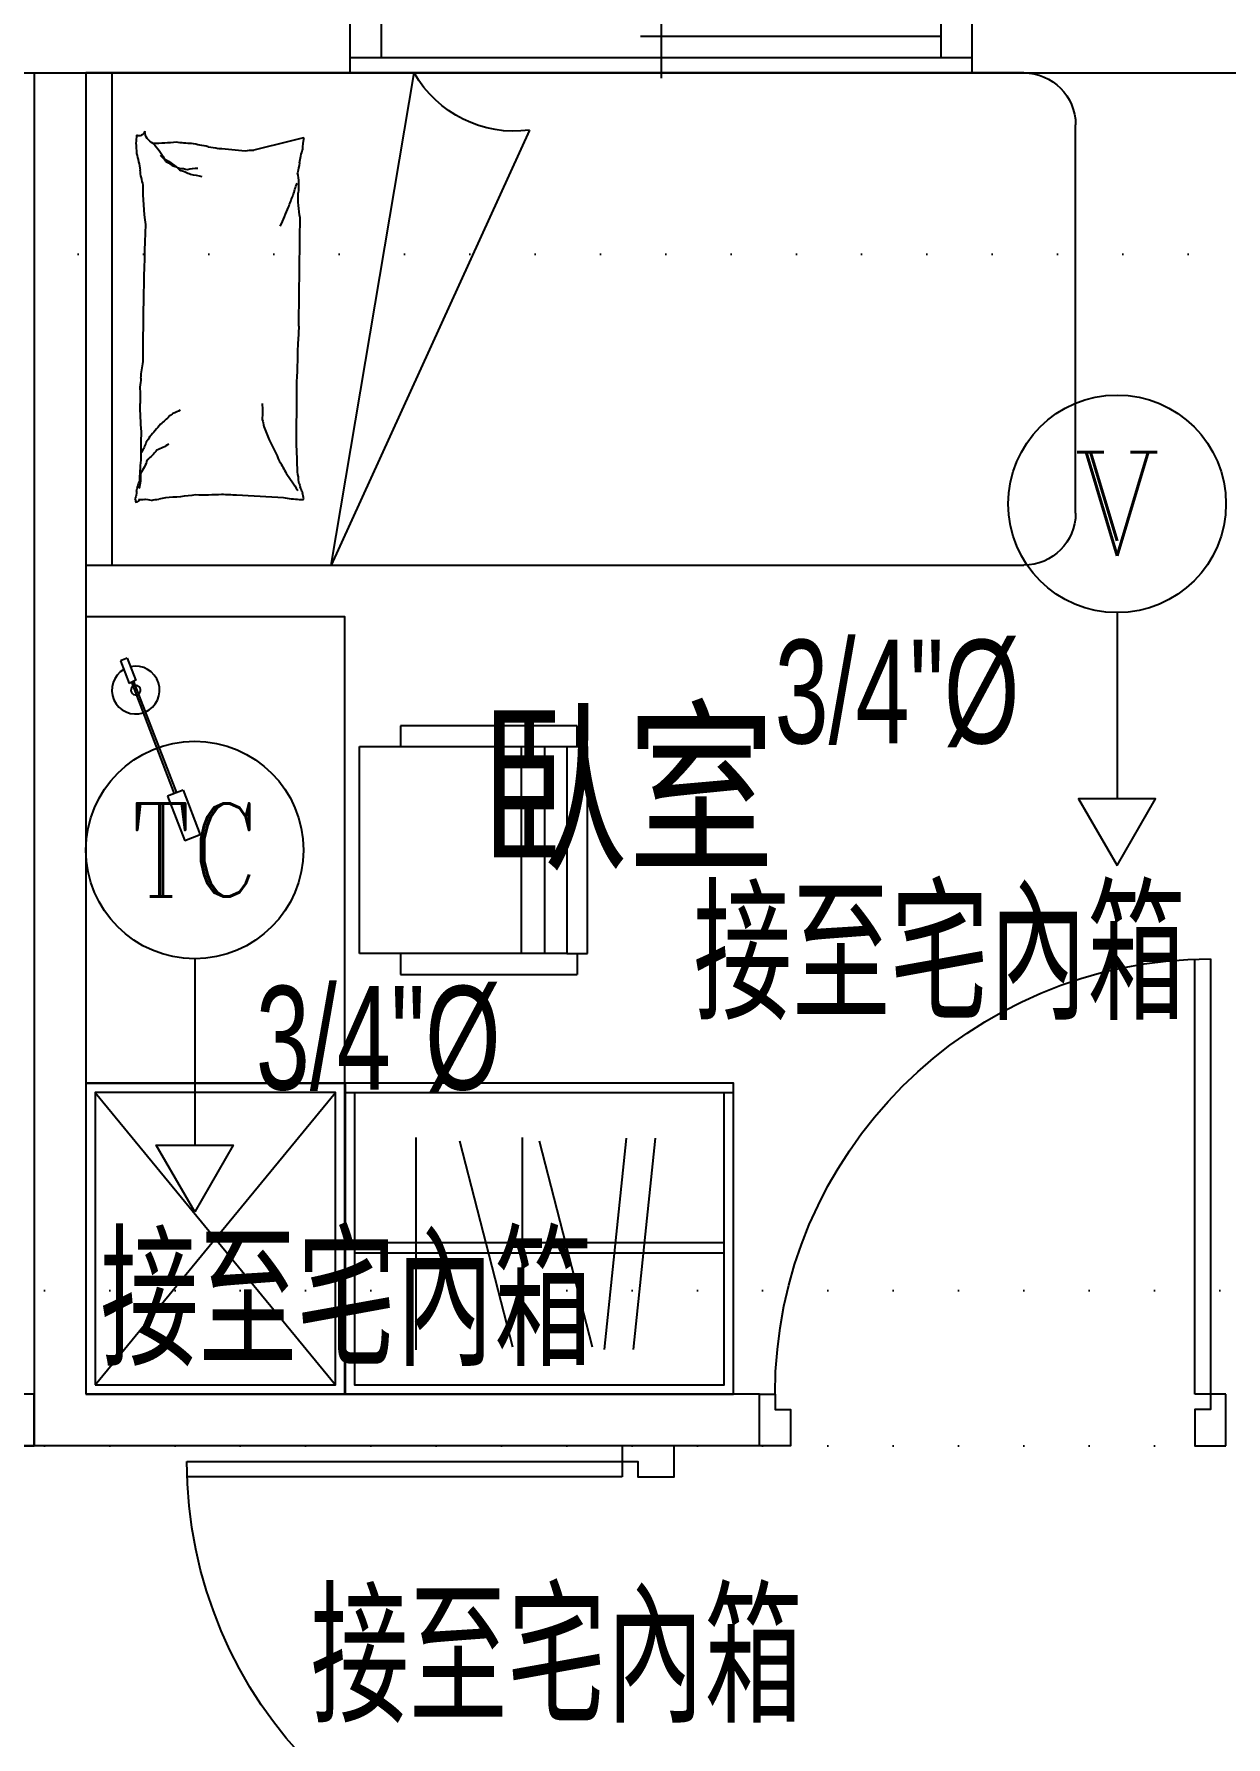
# Model space of a CAD drawing. Header units: millimetres. Extents: x 98197 to 106565, y 53890 to 60222.
# Drawn here: x 102945.4 to 103175.4, y 55334.4 to 55663.1 of the extents above; entities that cross this region are included whole.
import ezdxf
from ezdxf.enums import TextEntityAlignment as Align

# ---------------------------------------------------------------- set-up
doc = ezdxf.new("R2010")
doc.units = ezdxf.units.MM
doc.header["$LTSCALE"] = 50
doc.header["$MEASUREMENT"] = 0
doc.linetypes.add('DOT', pattern=[0.25, 0, -0.25])
doc.layers.get('0').update_dxf_attribs({"color": 8, "linetype": 'CONTINUOUS'})
for name, color, linetype in [('00', 7, 'DOT'), ('11', 2, 'CONTINUOUS'), ('11L', 241, 'CONTINUOUS')]:
    doc.layers.add(name, color=color, linetype=linetype)
doc.styles.add('CHINA', font='c2', dxfattribs={"bigfont": 'china'})
doc.styles.add('NOTHING', font='TC-SIMP.SHX', dxfattribs={"bigfont": 'AE.SHX'})
doc.styles.add('ROMANC', font='ROMANC', dxfattribs={"oblique": 20, "height": 20, "bigfont": 'DAYUMP'})

# ---------------------------------------------------------------- blocks, each defined once
blk = doc.blocks.new('*U23', base_point=(532774.96, 50158.06))
for p, q in [((532768.96, 50203.06), (532780.96, 50203.06)), ((532864.96, 50200.06), (532780.96, 50200.06)), ((532780.96, 50200.06), (532780.96, 50197.06)), ((532780.96, 50197.06), (532864.96, 50197.06)), ((532768.96, 50113.06), (532780.96, 50113.06))]:
    blk.add_line(p, q)
for points in [[(532780.96, 50203.06), (532780.96, 50200.06), (532777.96, 50200.06), (532777.96, 50197.06), (532770.96, 50197.06), (532770.96, 50203.06)], [(532780.96, 50113.06), (532780.96, 50116.06), (532777.96, 50116.06), (532777.96, 50119.06), (532770.96, 50119.06), (532770.96, 50113.06)]]:
    blk.add_lwpolyline(points)
blk.add_arc((532780.96, 50200.06), 84, 270, 360)
blk = doc.blocks.new('*U29', base_point=(551535.96, 44174.06))
for p, q in [((551535.96, 44185.56), (551535.96, 44165.56)), ((551475.96, 44166.56), (551475.96, 44181.56)), ((551475.96, 44181.56), (551595.96, 44181.56)), ((551481.96, 44181.56), (551481.96, 44169.56)), ((551589.96, 44181.56), (551589.96, 44169.56)), ((551595.96, 44166.56), (551595.96, 44181.56)), ((551481.96, 44177.56), (551539.96, 44177.56)), ((551589.96, 44173.56), (551531.96, 44173.56)), ((551475.96, 44169.56), (551595.96, 44169.56)), ((551475.96, 44166.56), (551595.96, 44166.56))]:
    blk.add_line(p, q)
blk = doc.blocks.new('*U38', base_point=(71637.47, 1628.82))
for p, q in [((71602.97, 1702.82), (71602.97, 1633.82)), ((71605.97, 1633.82), (71605.97, 1702.82)), ((71599.97, 1623.82), (71599.97, 1633.82)), ((71599.97, 1633.82), (71602.97, 1633.82)), ((71602.97, 1633.82), (71605.97, 1633.82)), ((71605.97, 1633.82), (71674.97, 1633.82)), ((71674.97, 1623.82), (71674.97, 1633.82)), ((71599.97, 1623.82), (71674.97, 1623.82))]:
    blk.add_line(p, q)
for points in [[(71599.97, 1633.82), (71602.97, 1633.82), (71602.97, 1630.82), (71605.97, 1630.82), (71605.97, 1623.82), (71599.97, 1623.82)], [(71674.97, 1633.82), (71671.97, 1633.82), (71671.97, 1630.82), (71668.97, 1630.82), (71668.97, 1623.82), (71674.97, 1623.82)]]:
    blk.add_lwpolyline(points)
blk.add_arc((71602.97, 1633.82), 69, 0, 90)
blk = doc.blocks.new('*U39', base_point=(71414.97, 1628.82))
for p, q in [((71372.97, 1717.82), (71372.97, 1633.82)), ((71375.97, 1633.82), (71375.97, 1717.82)), ((71369.97, 1623.82), (71369.97, 1633.82)), ((71372.97, 1633.82), (71375.97, 1633.82)), ((71459.97, 1623.82), (71459.97, 1633.82))]:
    blk.add_line(p, q)
for points in [[(71369.97, 1633.82), (71372.97, 1633.82), (71372.97, 1630.82), (71375.97, 1630.82), (71375.97, 1623.82), (71369.97, 1623.82)], [(71459.97, 1633.82), (71456.97, 1633.82), (71456.97, 1630.82), (71453.97, 1630.82), (71453.97, 1623.82), (71459.97, 1623.82)]]:
    blk.add_lwpolyline(points)
blk.add_arc((71372.97, 1633.82), 84, 0, 90)
blk = doc.blocks.new('A$C062F3D30')
for p, q in [((-110.11, 222.55), (65.89, 222.55)), ((23.58, 127.55), (7.53, 222.55)), ((65.89, 222.55), (65.89, 127.55)), ((65.89, 222.55), (70.89, 222.55)), ((70.89, 222.55), (70.89, 127.55)), ((-120.11, 137.55), (-120.11, 212.55)), ((-14.69, 211.51), (23.58, 127.55)), ((28.9, 210.05), (31.45, 209.41)), ((31.45, 209.41), (38.47, 207.65)), ((65.89, 127.55), (-110.11, 127.55)), ((70.89, 127.55), (65.89, 127.55))]:
    blk.add_line(p, q)
for centre, radius, start, end in [((-110.11, 212.55), 10, 90, 180), ((-11.75, 233.45), 22.14, 262.3533, 330.5143), ((56.63, 211.53), 2.91, 296.5805, 355.5998), ((60.62, 211.52), 1.12, 191.2724, 296.5805), ((68.81, 210.52), 7.68, 180, 191.2724), ((28.82, 210.04), 0.0779, 255.9551, 4.0829), ((6.1, 206.17), 23.01, 4.0829, 9.4841), ((10.43, 201.98), 19.52, 9.4841, 17.3864), ((38.74, 201.9), 5.76, 75.9548, 92.6649), ((47.93, 152.03), 56, 92.6649, 98.0051), ((51.03, 181.62), 26.96, 98.0051, 102.1984), ((34.66, 282.22), 74.97, 279.6844, 282.1984), ((50.5, 226.28), 17.34, 270, 279.6844), ((57.96, 250.75), 41.81, 263.7676, 270), ((66.36, 200.55), 11.9, 135.0976, 152.7964), ((74.82, 207.01), 13.7, 171.5628, 180), ((39.8, 206.33), 10.18, 186.4341, 197.3864), ((49.32, 196.38), 7.78, 75.3149, 90), ((56.21, 192.42), 11.9, 106.515, 117.3988), ((52.83, 199.38), 4.77, 90, 108.7799), ((61.25, 195.42), 11.9, 117.3988, 135.0976), ((59.32, 187.94), 17.47, 108.7799, 111.8149), ((59.19, 192.87), 12.84, 111.8149, 115.3551), ((57.38, 201.44), 4.47, 115.3551, 131.4429), ((61.63, 200.97), 7.64, 131.4429, 143.7359), ((86.05, 199.98), 25.91, 164.256, 171.5628), ((42.24, 200.81), 12.4, 168.4414, 186.4341), ((-29.07, 180.36), 62.79, 17.1982, 19.428), ((51.9, 191.14), 11.9, 95.6311, 106.515), ((1.81, 200.9), 58.03, 352.4531, 0), ((40.02, 206.49), 20.59, 344.256, 352.4531), ((10.38, 198.48), 19.55, 348.4414, 2.7491), ((-27.44, 175.75), 62.79, 19.428, 21.6577), ((-3405.68, 142.97), 3435.61, 0.51202, 0.86036), ((-25.81, 171.62), 62.79, 21.6577, 23.4844), ((-24.22, 167.95), 62.79, 23.4844, 25.3111), ((-636.13, 166.83), 695.96, 359.99933, 2.17773), ((133.08, 178.38), 103.4, 182.6096, 184.6176), ((315.76, 174.9), 285.79, 180.9704, 182.6096), ((15.56, 158.87), 44.99, 6.0867, 10.1899), ((516.34, 159.46), 486.07, 179.7135, 180.9704), ((73.23, 164.21), 12.95, 182.5386, 190.1899), ((85.02, 159.86), 24.62, 175.1982, 182.5386), ((59.94, 157.1), 23.12, 175.9172, 183.5552), ((-13.8, 159.51), 74.22, 355.1982, 359.4243), ((41.47, 153.93), 4.93, 159.3257, 175.9172), ((60.74, 172.45), 17.02, 241.6832, 246.9972), ((56.73, 160.04), 4.19, 230.9651, 241.6832), ((68.55, 169.6), 19.14, 223.8115, 230.9651), ((82.59, 175.41), 33.29, 218.3886, 223.8115), ((129.08, 145.06), 98.94, 176.426, 179.7135), ((144.46, 97.42), 121.74, 153.5015, 155.6735), ((75.8, 136.54), 43.06, 155.6735, 159.3257), ((64.37, 155.35), 6.53, 207.2396, 218.3886), ((77.84, 158.38), 19.89, 200.8603, 207.2396), ((-66.78, 149.07), 127.01, 359.4243, 1.9079), ((59.88, 157.73), 8.43, 233.8234, 251.5603), ((64.03, 154.7), 8.43, 216.0864, 233.8234), ((42.23, 142.79), 12.4, 167.131, 176.426), ((82.46, 109.04), 61.93, 144.1737, 147.865), ((56.03, 133.44), 26.57, 147.865, 153.5015), ((67.16, 150.21), 8.43, 195.9352, 216.0864), ((-9.24, 141.4), 69.77, 1.9079, 5.2592), ((68.75, 144.62), 8.43, 175.7841, 195.9352), ((21.68, 142.41), 7.44, 343.7788, 352.8796), ((23.26, 144.48), 6.52, 332.7159, 343.7788), ((33.28, 141.8), 3.85, 152.7159, 167.131), ((56.54, 141.39), 4.58, 5.2592, 30.6513), ((63.55, 141.62), 2.45, 175.6975, 210.6513), ((28.79, 140.23), 0.112, 352.8796, 73.3022), ((29.19, 138.59), 1.64, 73.3022, 99.9984), ((27.99, 167.42), 27.3, 273.5049, 279.9984), ((-29.04, 1297.91), 1159.02, 273.05496, 273.50486), ((38.51, 257.05), 116.04, 271.6331, 273.055), ((48.08, 198.76), 57.69, 266.6313, 271.6331), ((60.1, 218.01), 77.61, 262.3191, 266.6313), ((59.08, 157.01), 16.86, 257.8905, 262.3191), ((53.86, 119.6), 20.91, 77.8905, 81.8665), ((59.27, 137.46), 2.79, 81.8665, 111.421), ((60.16, 141.45), 1.33, 248.0096, 291.421), ((61, 140.14), 0.364, 168.1069, 248.0096), ((60.93, 139.61), 0.197, 348.1069, 109.564), ((61.39, 139.47), 0.291, 109.564, 158.2117), ((63.42, 139.58), 2.13, 158.2117, 175.6975), ((-110.11, 137.55), 10, 180, 270)]:
    blk.add_arc(centre, radius, start, end)
blk = doc.blocks.new('A$C3FEC6CE6')
for p, q in [((-21.83, 31.02), (-13.22, 34.32)), ((-13.22, 34.32), (-12.07, 31.31)), ((-42.84, 21.46), (-21.33, 29.73)), ((-21.83, 31.02), (-20.67, 28)), ((-20.67, 28), (-12.07, 31.31)), ((-42.67, 21.03), (-21.16, 29.3)), ((-47.3, 20.24), (-43, 21.89)), ((-47.3, 20.24), (-46.81, 18.95)), ((-46.81, 18.95), (-42.46, 20.62)), ((-43.06, 21.87), (-42.46, 20.62))]:
    blk.add_line(p, q)
for radius, start, end in [(4.61, 23.1574, 192.3965), (4.61, 209.6671, 18.139), (0.922, 40.5009, 191.5459), (0.922, 220.5009, 11.5459)]:
    blk.add_arc((-41.15, 21.86), radius, start, end)
blk = doc.blocks.new('A$C761B7897')
for p, q in [((-22.05, 82.4), (-26.05, 82.4)), ((-26.05, 80.4), (-26.05, 82.4)), ((-22.05, 80.4), (-22.05, 84.4)), ((-22.05, 84.4), (17.95, 84.4)), ((17.95, 80.4), (17.95, 84.4)), ((17.95, 82.4), (21.95, 82.4)), ((21.95, 82.4), (21.95, 48.27)), ((-26.05, 48.27), (-26.05, 80.4)), ((17.95, 80.4), (-22.05, 80.4)), ((-22.05, 80.4), (-22.05, 40.4)), ((17.95, 40.4), (17.95, 80.4)), ((-22.05, 76.13), (17.95, 76.13)), ((-22.05, 71.63), (17.95, 71.63)), ((-22.05, 48.27), (-26.05, 48.27)), ((21.95, 48.27), (17.95, 48.27)), ((-22.05, 40.4), (17.95, 40.4))]:
    blk.add_line(p, q)
blk = doc.blocks.new('A$C62E31E07')
for p, q in [((-41.82, 24.2), (-41.82, 95.6)), ((-39.82, 24.2), (-39.82, 95.6)), ((-62.13, 83.73), (-21.12, 83.73)), ((-61.51, 75.3), (-21.73, 65.1)), ((-62.13, 63.24), (-21.12, 63.24)), ((-61.51, 59.92), (-21.73, 49.72)), ((-62.02, 43.13), (-21.22, 47.37)), ((-62.02, 37.56), (-21.22, 41.8))]:
    blk.add_line(p, q)
for points in [[(-72.62, 52.4), (-72.62, 97.4), (-70.82, 97.4)], [(-70.82, 97.4), (-12.62, 97.4), (-12.62, 22.4), (-70.82, 22.4)], [(-70.82, 97.4), (-70.82, 52.4)], [(-70.82, 95.6), (-14.42, 95.6), (-14.42, 24.2), (-70.82, 24.2)], [(-70.82, 52.4), (-70.82, 22.4), (-72.62, 22.4), (-72.62, 52.4)]]:
    blk.add_lwpolyline(points)
blk = doc.blocks.new('TC01')
at = {"layer": '11'}
blk.add_circle((35175.67, 11972.52), 21, dxfattribs=at)
at = {"layer": '11', "style": 'ROMANC', "width": 0.8}
blk.add_text('TC', height=18, dxfattribs=at).set_placement((35175.67, 11972.52), align=Align.MIDDLE)

msp = doc.modelspace()

# ---------------------------------------------------------------- linework, layer by layer
for p, q in [((102934.357, 55655.566), (103196.357, 55655.566)), ((102945.357, 55655.566), (102945.357, 55390.566)), ((102955.357, 55655.566), (102955.357, 55400.566)), ((103085.357, 55400.566), (102955.357, 55400.566)), ((103085.357, 55390.566), (102945.357, 55390.566))]:
    msp.add_line(p, q)
for points in [[(103005.357, 55460.566), (103005.357, 55550.566), (102955.357, 55550.566), (102955.357, 55460.566), (103005.357, 55460.566)], [(102955.357, 55400.566), (103005.357, 55400.566), (103005.357, 55460.566), (102955.357, 55460.566), (102955.357, 55400.566)], [(102957.157, 55458.766), (103003.557, 55402.366)], [(102957.157, 55402.366), (103003.557, 55458.766)]]:
    msp.add_lwpolyline(points)
msp.add_lwpolyline([(102957.157, 55402.366), (103003.557, 55402.366), (103003.557, 55458.766), (102957.157, 55458.766)], close=True)
at = {"layer": '00'}
for p, q in [((102827.857, 55620.566), (103325.357, 55620.566)), ((103325.357, 55420.566), (102807.857, 55420.566)), ((103325.357, 55390.566), (102807.857, 55390.566))]:
    msp.add_line(p, q, dxfattribs=at)
at = {"layer": '11'}
msp.add_circle((103154.357, 55572.384), 21, dxfattribs=at)
at = {"layer": '11L'}
for p, q in [((103154.357, 55551.384), (103154.357, 55515.44)), ((102976.357, 55484.566), (102976.357, 55448.622))]:
    msp.add_line(p, q, dxfattribs=at)
for points in [[(103154.357, 55502.561), (103161.793, 55515.44), (103146.922, 55515.44)], [(102976.357, 55435.743), (102968.922, 55448.622), (102983.793, 55448.622)]]:
    msp.add_lwpolyline(points, close=True, dxfattribs=at)

# ---------------------------------------------------------------- block references
msp.add_blockref('*U29', (103066.357, 55663.066))
at = {"xscale": -1}
for name, p in [('A$C062F3D30', (103026.249, 55433.012)), ('*U39', (103130.357, 55395.566)), ('*U38', (102907.857, 55395.566)), ('*U23', (103064.857, 55345.566))]:
    msp.add_blockref(name, p, dxfattribs=at)
at = {"rotation": 270.0000000000001}
msp.add_blockref('A$C3FEC6CE6', (102943.115, 55495.281), dxfattribs=at)
at = {"xscale": -1}
for name, p, rotation in [('A$C761B7897', (102967.772, 55507.62), 270), ('A$C62E31E07', (103102.761, 55387.945), 90)]:
    msp.add_blockref(name, p, dxfattribs=dict(at, rotation=rotation))
at = {"layer": '11'}
msp.add_blockref('TC01', (67800.685, 43533.046), dxfattribs=at)

# ---------------------------------------------------------------- texts
at = {"style": 'NOTHING'}
msp.add_text('臥室', height=30, dxfattribs=at).set_placement((103031.344, 55501.492))
at = {"layer": '11', "style": 'ROMANC'}
msp.add_text('V', height=20, dxfattribs=at).set_placement((103154.357, 55572.384), align=Align.MIDDLE)
at = {"layer": '11L', "lineweight": 0, "style": 'CHINA'}
for s, height, width, p in [('3/4"%%C', 20, 0.7, (103088.275, 55526.148)), ('接至宅內箱', 25, 0.8, (103072.594, 55472.767)), ('3/4"%%C', 20, 0.7, (102988.159, 55459.33)), ('接至宅內箱', 25, 0.8, (102958.121, 55405.95)), ('接至宅內箱', 25, 0.8, (102998.713, 55337.111))]:
    msp.add_text(s, height=height, dxfattribs=dict(at, width=width)).set_placement(p)

doc.saveas('drawing.dxf')
